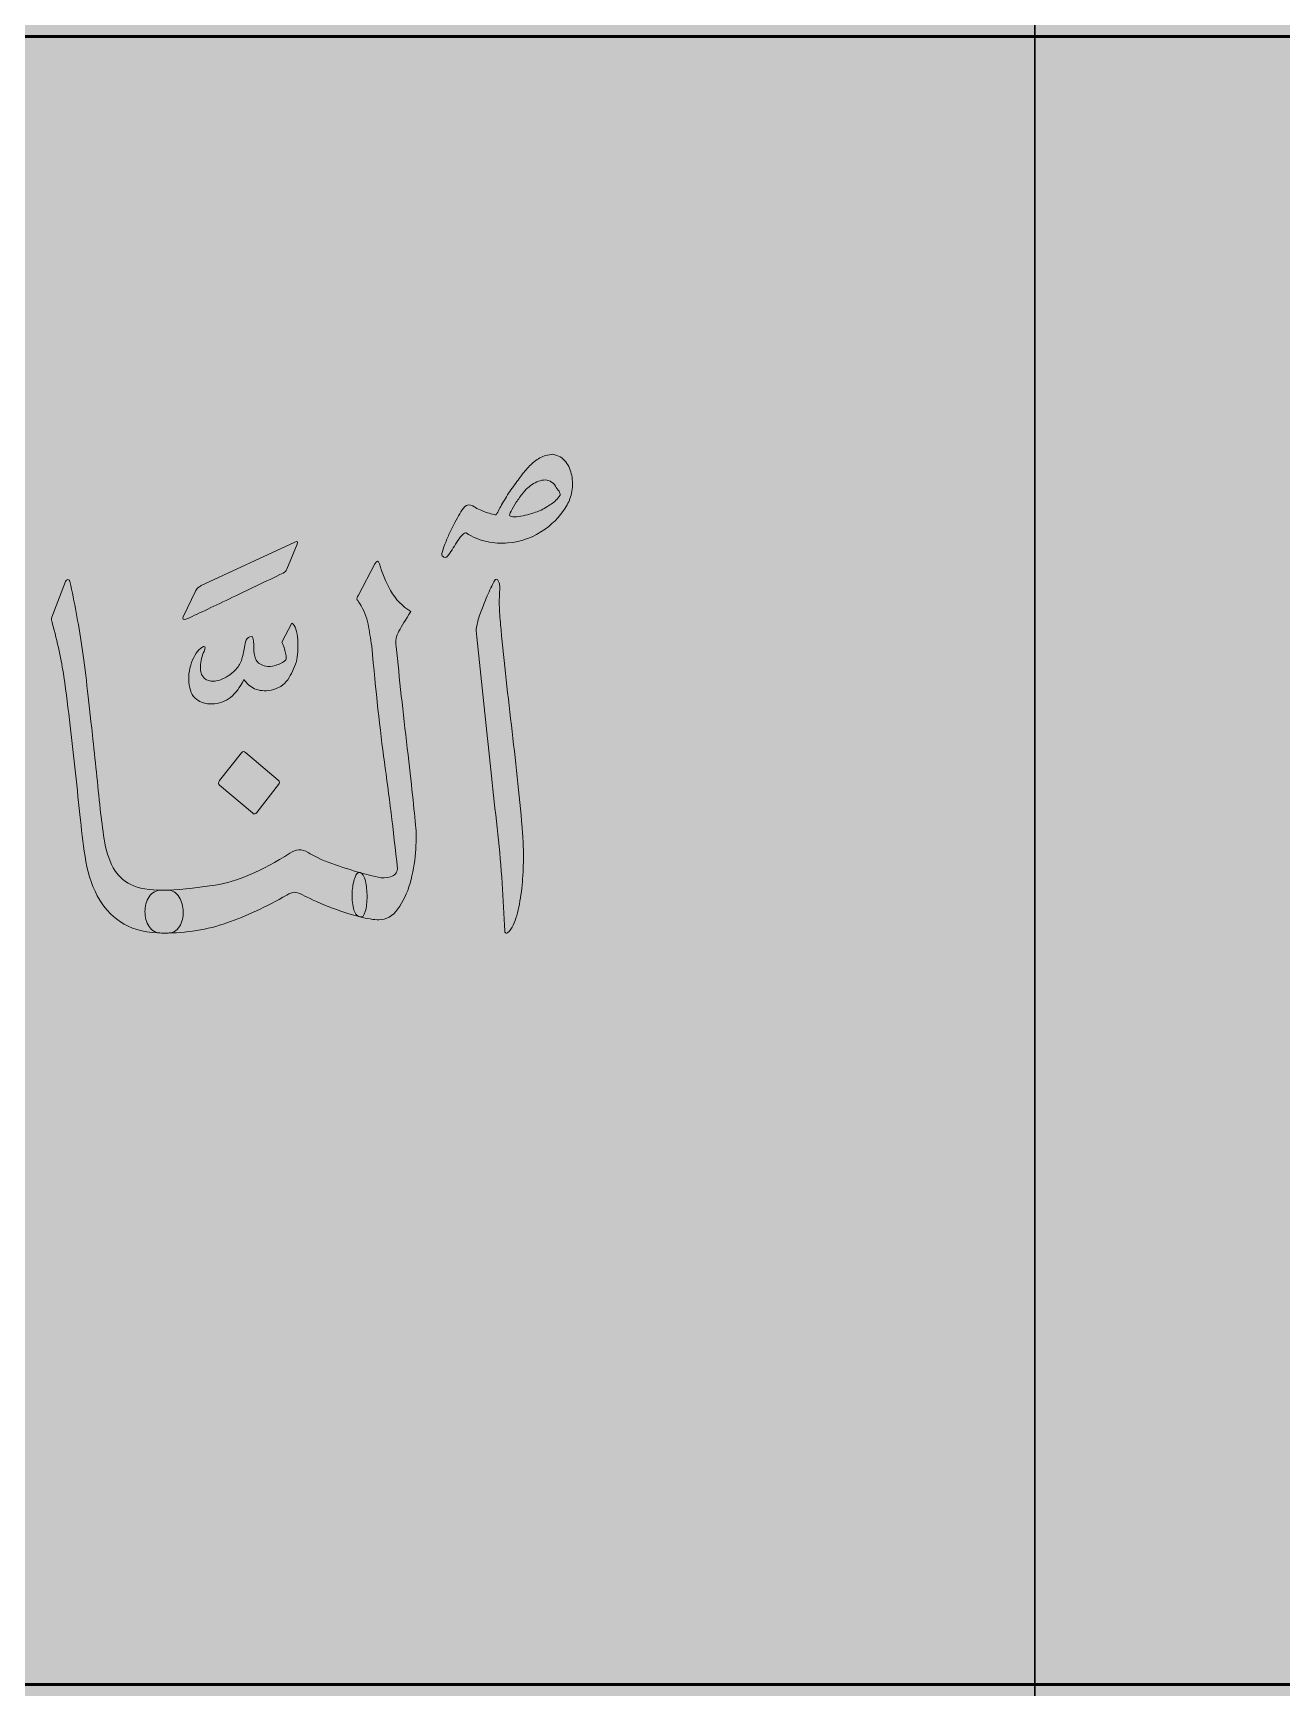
# Model space of a CAD drawing. Header units: inches. Extents: x -1481 to -429, y -1676 to -696.
# Drawn here: x -892.89 to -868.26, y -865.23 to -832.57 of the extents above; entities that cross this region are included whole.
import ezdxf

# ---------------------------------------------------------------- set-up
doc = ezdxf.new("R2010")
doc.units = ezdxf.units.IN
doc.header["$MEASUREMENT"] = 0
doc.layers.add('Layer 1', color=7, linetype='Continuous')

# ---------------------------------------------------------------- blocks, each defined once
blk = doc.blocks.new('block 233')
at = {"layer": 'Layer 1', "true_color": 0x009344}
h = blk.add_hatch(color=114, dxfattribs=at)
h.dxf.hatch_style = 2
h.paths.add_polyline_path([(-693.785, -985.727), (-933.785, -985.727), (-933.785, -695.727), (-693.785, -695.727)])
blk = doc.blocks.new('block 299')
at = {"layer": 'Layer 1', "color": 40, "lineweight": 30, "true_color": 0xf9a01b}
blk.add_lwpolyline([(-873.134, -776.717), (-834.071, -776.717), (-834.071, -979.845), (-873.134, -979.845), (-873.134, -776.717)], dxfattribs=at)
blk.add_open_spline([(-895.75, -776.717), (-895.75, -776.717), (-873.134, -776.717), (-873.134, -776.717), (-873.134, -776.717), (-873.134, -979.845), (-873.134, -979.845), (-873.134, -979.845), (-912.197, -979.845), (-912.197, -979.845), (-912.197, -979.845), (-912.197, -792.342), (-912.197, -792.342), (-912.197, -783.712), (-904.833, -776.717), (-895.75, -776.717)], degree=3, knots=[0, 0, 0, 0, 1, 1, 1, 2, 2, 2, 3, 3, 3, 4, 4, 4, 5, 5, 5, 5], dxfattribs=at)
blk = doc.blocks.new('block 298')
at = {"layer": 'Layer 1', "true_color": 0x49c6ea}
h = blk.add_hatch(color=133, dxfattribs=at)
h.dxf.hatch_style = 2
h.paths.add_polyline_path([(-918.978, -972.482), (-748.663, -972.482), (-748.663, -755.291), (-918.978, -755.291)])
h = blk.add_hatch(color=133, dxfattribs=at)
h.dxf.hatch_style = 2
h.paths.add_polyline_path([(-907.24, -967.404), (-761.143, -967.404), (-761.143, -765.838), (-907.24, -765.838)])
at = {"layer": 'Layer 1', "true_color": 0xffed96}
h = blk.add_hatch(color=41, dxfattribs=at)
h.dxf.hatch_style = 2
h.paths.add_polyline_path([(-911.867, -865.164), (-756.165, -865.164), (-756.165, -832.639), (-911.867, -832.639)])
at = {"layer": 'Layer 1', "lineweight": 0}
blk.add_lwpolyline([(-911.867, -865.164), (-756.165, -865.164), (-756.165, -832.639), (-911.867, -832.639), (-911.867, -865.164)], dxfattribs=at)
at = {"layer": 'Layer 1', "color": 44, "lineweight": 53, "true_color": 0xaf7e09}
blk.add_lwpolyline([(-911.867, -865.164), (-756.165, -865.164), (-756.165, -832.639), (-911.867, -832.639), (-911.867, -865.164)], dxfattribs=at)
at = {"layer": 'Layer 1'}
blk.add_blockref('block 299', (0, 0), dxfattribs=at)
blk = doc.blocks.new('block 297')
at = {"layer": 'Layer 1', "true_color": 0x231f20}
h = blk.add_hatch(color=250, dxfattribs=at)
h.dxf.hatch_style = 2
edge = h.paths.add_edge_path()
edge.add_spline(control_points=[(-890.315, -849.488), (-890.07, -849.488), (-889.732, -849.454), (-889.302, -849.387), (-888.871, -849.319), (-888.38, -849.108), (-887.827, -848.755), (-887.711, -848.673), (-887.592, -848.669), (-887.47, -848.744), (-887.358, -848.816), (-887.201, -848.888), (-887, -848.961), (-886.799, -849.034), (-886.613, -849.094), (-886.441, -849.14), (-886.396, -849.155), (-886.362, -849.21), (-886.339, -849.306), (-886.316, -849.403), (-886.305, -849.505), (-886.305, -849.614), (-886.305, -849.723), (-886.317, -849.82), (-886.341, -849.906), (-886.366, -849.992), (-886.399, -850.027), (-886.441, -850.013), (-886.637, -849.967), (-886.848, -849.898), (-887.074, -849.807), (-887.299, -849.716), (-887.468, -849.64), (-887.58, -849.579), (-887.654, -849.544), (-887.708, -849.527), (-887.743, -849.528), (-887.778, -849.53), (-887.827, -849.549), (-887.89, -849.585), (-888.296, -849.817), (-888.689, -850), (-889.071, -850.133), (-889.452, -850.267), (-889.867, -850.334), (-890.315, -850.334), (-890.315, -850.334), (-890.357, -850.334), (-890.357, -850.334), (-890.465, -850.334), (-890.547, -850.29), (-890.603, -850.203), (-890.659, -850.116), (-890.687, -850.018), (-890.687, -849.911), (-890.687, -849.804), (-890.659, -849.707), (-890.603, -849.619), (-890.547, -849.532), (-890.465, -849.488), (-890.357, -849.488), (-890.357, -849.488), (-890.315, -849.488), (-890.315, -849.488)], knot_values=[0, 0, 0, 0, 1, 1, 1, 2, 2, 2, 3, 3, 3, 4, 4, 4, 5, 5, 5, 6, 6, 6, 7, 7, 7, 8, 8, 8, 9, 9, 9, 10, 10, 10, 11, 11, 11, 12, 12, 12, 13, 13, 13, 14, 14, 14, 15, 15, 15, 16, 16, 16, 17, 17, 17, 18, 18, 18, 19, 19, 19, 20, 20, 20, 21, 21, 21, 21], degree=3, periodic=1)
edge = h.paths.add_edge_path()
edge.add_spline(control_points=[(-888.782, -846.779), (-888.754, -846.747), (-888.728, -846.744), (-888.703, -846.769), (-888.703, -846.769), (-888.058, -847.315), (-888.058, -847.315), (-888.03, -847.347), (-888.028, -847.376), (-888.052, -847.4), (-888.052, -847.4), (-888.483, -847.952), (-888.483, -847.952), (-888.507, -847.988), (-888.535, -847.991), (-888.567, -847.963), (-888.567, -847.963), (-889.218, -847.416), (-889.218, -847.416), (-889.242, -847.392), (-889.242, -847.361), (-889.218, -847.325), (-889.218, -847.325), (-888.782, -846.779), (-888.782, -846.779), (-888.782, -846.779), (-888.782, -846.779), (-888.782, -846.779)], knot_values=[0, 0, 0, 0, 1, 1, 1, 2, 2, 2, 3, 3, 3, 4, 4, 4, 5, 5, 5, 6, 6, 6, 7, 7, 7, 8, 8, 8, 9, 9, 9, 9], degree=3, periodic=1)
edge = h.paths.add_edge_path()
edge.add_spline(control_points=[(-886.445, -849.14), (-886.424, -849.148), (-886.379, -849.16), (-886.311, -849.178), (-886.243, -849.196), (-886.169, -849.214), (-886.088, -849.231), (-886.008, -849.249), (-885.925, -849.247), (-885.841, -849.223), (-885.757, -849.2), (-885.712, -849.148), (-885.705, -849.065), (-885.789, -848.291), (-885.875, -847.589), (-885.962, -846.959), (-886.05, -846.329), (-886.134, -845.566), (-886.214, -844.67), (-886.235, -844.52), (-886.259, -844.376), (-886.285, -844.237), (-886.311, -844.097), (-886.368, -843.96), (-886.455, -843.824), (-886.483, -843.781), (-886.5, -843.755), (-886.505, -843.744), (-886.511, -843.733), (-886.501, -843.707), (-886.476, -843.664), (-886.476, -843.664), (-886.151, -843.048), (-886.151, -843.048), (-886.109, -842.98), (-886.079, -842.98), (-886.062, -843.048), (-886.013, -843.223), (-885.939, -843.398), (-885.841, -843.573), (-885.743, -843.748), (-885.61, -843.887), (-885.442, -843.99), (-885.544, -844.151), (-885.622, -844.279), (-885.676, -844.373), (-885.73, -844.468), (-885.749, -844.57), (-885.731, -844.681), (-885.668, -845.309), (-885.596, -845.976), (-885.513, -846.683), (-885.431, -847.39), (-885.374, -847.916), (-885.343, -848.262), (-885.332, -848.384), (-885.335, -848.546), (-885.351, -848.75), (-885.366, -848.953), (-885.402, -849.153), (-885.458, -849.349), (-885.514, -849.545), (-885.594, -849.715), (-885.697, -849.858), (-885.8, -850), (-885.925, -850.072), (-886.072, -850.072), (-886.118, -850.072), (-886.175, -850.066), (-886.243, -850.056), (-886.311, -850.045), (-886.379, -850.031), (-886.445, -850.013), (-886.508, -849.999), (-886.551, -849.942), (-886.574, -849.844), (-886.596, -849.746), (-886.605, -849.643), (-886.6, -849.534), (-886.595, -849.425), (-886.577, -849.33), (-886.547, -849.247), (-886.518, -849.165), (-886.483, -849.13), (-886.445, -849.14)], knot_values=[0, 0, 0, 0, 1, 1, 1, 2, 2, 2, 3, 3, 3, 4, 4, 4, 5, 5, 5, 6, 6, 6, 7, 7, 7, 8, 8, 8, 9, 9, 9, 10, 10, 10, 11, 11, 11, 12, 12, 12, 13, 13, 13, 14, 14, 14, 15, 15, 15, 16, 16, 16, 17, 17, 17, 18, 18, 18, 19, 19, 19, 20, 20, 20, 21, 21, 21, 22, 22, 22, 23, 23, 23, 24, 24, 24, 25, 25, 25, 26, 26, 26, 27, 27, 27, 28, 28, 28, 28], degree=3, periodic=1)
edge = h.paths.add_edge_path()
edge.add_spline(control_points=[(-883.756, -842.079), (-883.721, -842.011), (-883.68, -841.935), (-883.633, -841.852), (-883.586, -841.768), (-883.531, -841.679), (-883.468, -841.587), (-883.401, -841.497), (-883.339, -841.413), (-883.281, -841.332), (-883.224, -841.252), (-883.163, -841.18), (-883.1, -841.115), (-883.037, -841.051), (-882.969, -840.999), (-882.896, -840.958), (-882.822, -840.917), (-882.736, -840.892), (-882.638, -840.885), (-882.53, -840.907), (-882.446, -840.957), (-882.387, -841.035), (-882.327, -841.114), (-882.288, -841.204), (-882.268, -841.306), (-882.249, -841.407), (-882.248, -841.511), (-882.266, -841.616), (-882.283, -841.721), (-882.315, -841.81), (-882.36, -841.881), (-882.458, -842.063), (-882.602, -842.224), (-882.791, -842.363), (-883.011, -842.52), (-883.258, -842.611), (-883.531, -842.636), (-883.66, -842.65), (-883.798, -842.641), (-883.945, -842.609), (-884.092, -842.577), (-884.227, -842.52), (-884.349, -842.438), (-884.37, -842.431), (-884.395, -842.442), (-884.423, -842.473), (-884.451, -842.503), (-884.481, -842.541), (-884.512, -842.588), (-884.544, -842.634), (-884.575, -842.683), (-884.607, -842.735), (-884.638, -842.787), (-884.666, -842.83), (-884.691, -842.866), (-884.726, -842.912), (-884.758, -842.929), (-884.788, -842.917), (-884.818, -842.904), (-884.832, -842.88), (-884.832, -842.845), (-884.818, -842.791), (-884.797, -842.729), (-884.769, -842.657), (-884.741, -842.586), (-884.711, -842.515), (-884.678, -842.443), (-884.644, -842.372), (-884.61, -842.302), (-884.575, -842.234), (-884.54, -842.167), (-884.507, -842.108), (-884.475, -842.058), (-884.447, -842.004), (-884.414, -841.958), (-884.376, -841.919), (-884.337, -841.879), (-884.285, -841.874), (-884.218, -841.902), (-884.204, -841.917), (-884.177, -841.934), (-884.137, -841.953), (-884.097, -841.973), (-884.052, -841.993), (-884.003, -842.012), (-883.954, -842.032), (-883.907, -842.048), (-883.861, -842.06), (-883.816, -842.073), (-883.781, -842.079), (-883.756, -842.079)], knot_values=[0, 0, 0, 0, 1, 1, 1, 2, 2, 2, 3, 3, 3, 4, 4, 4, 5, 5, 5, 6, 6, 6, 7, 7, 7, 8, 8, 8, 9, 9, 9, 10, 10, 10, 11, 11, 11, 12, 12, 12, 13, 13, 13, 14, 14, 14, 15, 15, 15, 16, 16, 16, 17, 17, 17, 18, 18, 18, 19, 19, 19, 20, 20, 20, 21, 21, 21, 22, 22, 22, 23, 23, 23, 24, 24, 24, 25, 25, 25, 26, 26, 26, 27, 27, 27, 28, 28, 28, 29, 29, 29, 30, 30, 30, 30], degree=3, periodic=1)
edge = h.paths.add_edge_path()
edge.add_spline(control_points=[(-883.762, -843.353), (-883.741, -843.353), (-883.726, -843.362), (-883.717, -843.38), (-883.708, -843.398), (-883.701, -843.417), (-883.696, -843.439), (-883.691, -843.46), (-883.688, -843.483), (-883.688, -843.506), (-883.688, -843.529), (-883.688, -843.546), (-883.688, -843.557), (-883.699, -843.692), (-883.7, -843.825), (-883.693, -843.955), (-883.686, -844.086), (-883.676, -844.217), (-883.662, -844.349), (-883.634, -844.667), (-883.601, -844.995), (-883.562, -845.334), (-883.524, -845.673), (-883.484, -846.014), (-883.444, -846.357), (-883.404, -846.699), (-883.365, -847.04), (-883.329, -847.379), (-883.292, -847.718), (-883.261, -848.048), (-883.237, -848.369), (-883.226, -848.494), (-883.221, -848.642), (-883.221, -848.811), (-883.221, -848.981), (-883.228, -849.152), (-883.242, -849.325), (-883.256, -849.498), (-883.28, -849.663), (-883.313, -849.82), (-883.346, -849.977), (-883.389, -850.109), (-883.441, -850.216), (-883.459, -850.245), (-883.477, -850.27), (-883.494, -850.291), (-883.512, -850.313), (-883.529, -850.327), (-883.546, -850.334), (-883.575, -850.341), (-883.588, -850.327), (-883.588, -850.291), (-883.602, -849.981), (-883.62, -849.667), (-883.641, -849.349), (-883.662, -849.031), (-883.69, -848.709), (-883.725, -848.38), (-883.802, -847.698), (-883.875, -847.028), (-883.945, -846.367), (-884.015, -845.707), (-884.085, -845.04), (-884.155, -844.365), (-884.148, -844.283), (-884.131, -844.199), (-884.103, -844.113), (-884.075, -844.028), (-884.042, -843.939), (-884.003, -843.846), (-883.982, -843.796), (-883.959, -843.741), (-883.935, -843.682), (-883.91, -843.624), (-883.887, -843.57), (-883.864, -843.522), (-883.841, -843.474), (-883.821, -843.434), (-883.804, -843.401), (-883.786, -843.369), (-883.772, -843.353), (-883.762, -843.353)], knot_values=[0, 0, 0, 0, 1, 1, 1, 2, 2, 2, 3, 3, 3, 4, 4, 4, 5, 5, 5, 6, 6, 6, 7, 7, 7, 8, 8, 8, 9, 9, 9, 10, 10, 10, 11, 11, 11, 12, 12, 12, 13, 13, 13, 14, 14, 14, 15, 15, 15, 16, 16, 16, 17, 17, 17, 18, 18, 18, 19, 19, 19, 20, 20, 20, 21, 21, 21, 22, 22, 22, 23, 23, 23, 24, 24, 24, 25, 25, 25, 26, 26, 26, 27, 27, 27, 27], degree=3, periodic=1)
edge = h.paths.add_edge_path()
edge.add_spline(control_points=[(-882.607, -841.485), (-882.684, -841.406), (-882.768, -841.378), (-882.859, -841.399), (-882.95, -841.421), (-883.034, -841.463), (-883.111, -841.528), (-883.142, -841.549), (-883.182, -841.589), (-883.229, -841.648), (-883.276, -841.707), (-883.321, -841.769), (-883.363, -841.833), (-883.405, -841.897), (-883.439, -841.955), (-883.465, -842.007), (-883.491, -842.059), (-883.499, -842.09), (-883.489, -842.101), (-883.457, -842.118), (-883.414, -842.125), (-883.358, -842.119), (-883.302, -842.114), (-883.244, -842.104), (-883.184, -842.09), (-883.125, -842.076), (-883.07, -842.06), (-883.019, -842.042), (-882.968, -842.024), (-882.931, -842.011), (-882.906, -842.004), (-882.815, -841.958), (-882.737, -841.913), (-882.673, -841.87), (-882.608, -841.827), (-882.549, -841.769), (-882.497, -841.694), (-882.497, -841.658), (-882.51, -841.624), (-882.536, -841.592), (-882.562, -841.56), (-882.586, -841.524), (-882.607, -841.485)], knot_values=[0, 0, 0, 0, 1, 1, 1, 2, 2, 2, 3, 3, 3, 4, 4, 4, 5, 5, 5, 6, 6, 6, 7, 7, 7, 8, 8, 8, 9, 9, 9, 10, 10, 10, 11, 11, 11, 12, 12, 12, 13, 13, 13, 14, 14, 14, 14], degree=3, periodic=1)
h = blk.add_hatch(color=250, dxfattribs=at)
h.dxf.hatch_style = 2
edge = h.paths.add_edge_path()
edge.add_spline(control_points=[(-887.89, -843.155), (-887.9, -843.187), (-887.924, -843.212), (-887.961, -843.229), (-888.129, -843.31), (-888.305, -843.395), (-888.489, -843.484), (-888.672, -843.572), (-888.85, -843.657), (-889.022, -843.738), (-889.193, -843.819), (-889.353, -843.895), (-889.502, -843.966), (-889.65, -844.037), (-889.776, -844.095), (-889.88, -844.141), (-889.904, -844.151), (-889.921, -844.151), (-889.931, -844.141), (-889.941, -844.13), (-889.941, -844.114), (-889.931, -844.093), (-889.931, -844.093), (-889.683, -843.574), (-889.683, -843.574), (-889.667, -843.545), (-889.649, -843.525), (-889.63, -843.513), (-889.612, -843.5), (-889.594, -843.489), (-889.577, -843.478), (-889.577, -843.478), (-887.733, -842.62), (-887.733, -842.62), (-887.679, -842.595), (-887.663, -842.609), (-887.683, -842.662), (-887.683, -842.662), (-887.89, -843.155), (-887.89, -843.155), (-887.89, -843.155), (-887.89, -843.155), (-887.89, -843.155)], knot_values=[0, 0, 0, 0, 1, 1, 1, 2, 2, 2, 3, 3, 3, 4, 4, 4, 5, 5, 5, 6, 6, 6, 7, 7, 7, 8, 8, 8, 9, 9, 9, 10, 10, 10, 11, 11, 11, 12, 12, 12, 13, 13, 13, 14, 14, 14, 14], degree=3, periodic=1)
edge = h.paths.add_edge_path()
edge.add_spline(control_points=[(-888.734, -845.329), (-888.811, -845.486), (-888.899, -845.604), (-888.997, -845.682), (-889.102, -845.765), (-889.226, -845.807), (-889.369, -845.811), (-889.485, -845.814), (-889.585, -845.784), (-889.671, -845.72), (-889.757, -845.656), (-889.807, -845.543), (-889.821, -845.383), (-889.828, -845.311), (-889.824, -845.237), (-889.81, -845.16), (-889.796, -845.084), (-889.775, -845.011), (-889.747, -844.944), (-889.719, -844.879), (-889.687, -844.823), (-889.65, -844.775), (-889.613, -844.727), (-889.574, -844.696), (-889.532, -844.681), (-889.49, -844.678), (-889.487, -844.71), (-889.521, -844.778), (-889.542, -844.817), (-889.559, -844.863), (-889.571, -844.917), (-889.584, -844.97), (-889.591, -845.023), (-889.592, -845.075), (-889.594, -845.127), (-889.59, -845.17), (-889.579, -845.206), (-889.569, -845.242), (-889.546, -845.276), (-889.511, -845.308), (-889.458, -845.347), (-889.403, -845.366), (-889.343, -845.364), (-889.284, -845.362), (-889.226, -845.349), (-889.17, -845.324), (-889.11, -845.299), (-889.057, -845.269), (-889.01, -845.235), (-888.962, -845.202), (-888.914, -845.156), (-888.865, -845.099), (-888.82, -845.045), (-888.787, -844.978), (-888.766, -844.895), (-888.745, -844.813), (-888.731, -844.746), (-888.724, -844.692), (-888.72, -844.646), (-888.708, -844.599), (-888.687, -844.553), (-888.666, -844.506), (-888.631, -844.483), (-888.582, -844.483), (-888.571, -844.483), (-888.564, -844.493), (-888.558, -844.513), (-888.553, -844.532), (-888.549, -844.555), (-888.545, -844.58), (-888.542, -844.605), (-888.54, -844.629), (-888.54, -844.652), (-888.54, -844.675), (-888.54, -844.692), (-888.54, -844.703), (-888.54, -844.806), (-888.524, -844.887), (-888.493, -844.946), (-888.461, -845.005), (-888.398, -845.045), (-888.304, -845.067), (-888.255, -845.077), (-888.191, -845.072), (-888.112, -845.051), (-888.033, -845.029), (-887.964, -844.994), (-887.905, -844.944), (-887.898, -844.937), (-887.896, -844.917), (-887.9, -844.885), (-887.903, -844.853), (-887.909, -844.819), (-887.918, -844.783), (-887.927, -844.747), (-887.939, -844.709), (-887.955, -844.668), (-887.971, -844.627), (-887.98, -844.603), (-887.984, -844.596), (-887.984, -844.596), (-887.789, -844.221), (-887.789, -844.221), (-887.755, -844.239), (-887.727, -844.278), (-887.708, -844.339), (-887.689, -844.399), (-887.677, -844.468), (-887.671, -844.545), (-887.666, -844.622), (-887.667, -844.699), (-887.674, -844.778), (-887.681, -844.856), (-887.69, -844.922), (-887.7, -844.976), (-887.742, -845.108), (-887.799, -845.227), (-887.871, -845.334), (-887.943, -845.441), (-888.052, -845.509), (-888.199, -845.538), (-888.328, -845.563), (-888.437, -845.554), (-888.524, -845.511), (-888.612, -845.468), (-888.682, -845.408), (-888.734, -845.329)], knot_values=[0, 0, 0, 0, 1, 1, 1, 2, 2, 2, 3, 3, 3, 4, 4, 4, 5, 5, 5, 6, 6, 6, 7, 7, 7, 8, 8, 8, 9, 9, 9, 10, 10, 10, 11, 11, 11, 12, 12, 12, 13, 13, 13, 14, 14, 14, 15, 15, 15, 16, 16, 16, 17, 17, 17, 18, 18, 18, 19, 19, 19, 20, 20, 20, 21, 21, 21, 22, 22, 22, 23, 23, 23, 24, 24, 24, 25, 25, 25, 26, 26, 26, 27, 27, 27, 28, 28, 28, 29, 29, 29, 30, 30, 30, 31, 31, 31, 32, 32, 32, 33, 33, 33, 34, 34, 34, 35, 35, 35, 36, 36, 36, 37, 37, 37, 38, 38, 38, 39, 39, 39, 40, 40, 40, 41, 41, 41, 42, 42, 42, 42], degree=3, periodic=1)
h = blk.add_hatch(color=250, dxfattribs=at)
h.dxf.hatch_style = 2
edge = h.paths.add_edge_path()
edge.add_spline(control_points=[(-897.123, -848.99), (-897.039, -849.055), (-896.934, -849.1), (-896.808, -849.127), (-896.682, -849.154), (-896.553, -849.165), (-896.422, -849.162), (-896.291, -849.158), (-896.163, -849.141), (-896.039, -849.111), (-895.915, -849.081), (-895.811, -849.039), (-895.727, -848.985), (-895.559, -848.885), (-895.428, -848.755), (-895.333, -848.594), (-895.239, -848.434), (-895.142, -848.236), (-895.044, -848), (-895.03, -847.964), (-895.009, -847.935), (-894.981, -847.912), (-894.953, -847.889), (-894.926, -847.875), (-894.9, -847.872), (-894.874, -847.868), (-894.853, -847.875), (-894.837, -847.893), (-894.821, -847.911), (-894.819, -847.943), (-894.829, -847.989), (-894.85, -848.082), (-894.872, -848.168), (-894.895, -848.246), (-894.918, -848.325), (-894.948, -848.419), (-894.987, -848.53), (-894.973, -848.598), (-894.919, -848.671), (-894.827, -848.75), (-894.734, -848.828), (-894.622, -848.895), (-894.491, -848.95), (-894.359, -849.006), (-894.219, -849.042), (-894.068, -849.06), (-893.918, -849.078), (-893.776, -849.06), (-893.643, -849.006), (-893.643, -848.871), (-893.652, -848.745), (-893.669, -848.629), (-893.687, -848.513), (-893.717, -848.384), (-893.759, -848.241), (-893.759, -848.241), (-893.449, -847.609), (-893.449, -847.609), (-893.424, -847.563), (-893.403, -847.559), (-893.386, -847.599), (-893.302, -847.88), (-893.258, -848.129), (-893.255, -848.343), (-893.251, -848.557), (-893.281, -848.783), (-893.344, -849.023), (-893.365, -849.108), (-893.392, -849.195), (-893.425, -849.282), (-893.459, -849.37), (-893.498, -849.451), (-893.543, -849.526), (-893.589, -849.601), (-893.642, -849.665), (-893.703, -849.718), (-893.765, -849.772), (-893.834, -849.809), (-893.911, -849.831), (-894.04, -849.863), (-894.17, -849.872), (-894.299, -849.858), (-894.429, -849.843), (-894.554, -849.809), (-894.674, -849.753), (-894.795, -849.698), (-894.909, -849.623), (-895.016, -849.528), (-895.122, -849.434), (-895.216, -849.324), (-895.296, -849.199), (-895.51, -849.481), (-895.744, -849.684), (-896, -849.807), (-896.255, -849.93), (-896.545, -849.981), (-896.871, -849.959), (-896.846, -850.134), (-896.833, -850.31), (-896.832, -850.487), (-896.83, -850.663), (-896.842, -850.838), (-896.868, -851.011), (-896.894, -851.184), (-896.936, -851.352), (-896.994, -851.515), (-897.052, -851.677), (-897.13, -851.828), (-897.228, -851.967), (-897.375, -852.17), (-897.548, -852.348), (-897.747, -852.5), (-897.947, -852.651), (-898.16, -852.777), (-898.388, -852.877), (-898.619, -852.977), (-898.857, -853.051), (-899.101, -853.099), (-899.346, -853.147), (-899.59, -853.171), (-899.831, -853.171), (-900.111, -853.171), (-900.373, -853.127), (-900.618, -853.038), (-900.863, -852.948), (-901.076, -852.82), (-901.256, -852.652), (-901.436, -852.484), (-901.579, -852.28), (-901.684, -852.039), (-901.789, -851.798), (-901.841, -851.524), (-901.841, -851.217), (-901.841, -850.882), (-901.786, -850.558), (-901.676, -850.246), (-901.566, -849.934), (-901.421, -849.638), (-901.243, -849.36), (-901.222, -849.328), (-901.203, -849.313), (-901.188, -849.314), (-901.172, -849.316), (-901.159, -849.326), (-901.148, -849.344), (-901.138, -849.362), (-901.131, -849.382), (-901.127, -849.405), (-901.124, -849.429), (-901.124, -849.444), (-901.127, -849.451), (-901.194, -849.633), (-901.254, -849.808), (-901.308, -849.975), (-901.363, -850.143), (-901.403, -850.306), (-901.429, -850.463), (-901.455, -850.62), (-901.464, -850.774), (-901.455, -850.926), (-901.447, -851.077), (-901.411, -851.23), (-901.348, -851.383), (-901.236, -851.662), (-901.055, -851.888), (-900.805, -852.063), (-900.554, -852.238), (-900.212, -852.326), (-899.779, -852.326), (-899.534, -852.326), (-899.285, -852.302), (-899.033, -852.256), (-898.781, -852.21), (-898.538, -852.136), (-898.304, -852.037), (-898.069, -851.937), (-897.853, -851.808), (-897.656, -851.651), (-897.458, -851.494), (-897.293, -851.305), (-897.16, -851.084), (-897.16, -850.891), (-897.178, -850.708), (-897.215, -850.535), (-897.251, -850.362), (-897.301, -850.195), (-897.364, -850.034), (-897.427, -849.87), (-897.501, -849.71), (-897.585, -849.553), (-897.669, -849.396), (-897.758, -849.235), (-897.852, -849.071), (-897.814, -848.942), (-897.784, -848.818), (-897.763, -848.699), (-897.742, -848.579), (-897.711, -848.457), (-897.669, -848.332), (-897.658, -848.303), (-897.644, -848.29), (-897.627, -848.292), (-897.609, -848.294), (-897.59, -848.307), (-897.569, -848.332), (-897.485, -848.453), (-897.408, -848.567), (-897.338, -848.675), (-897.268, -848.782), (-897.196, -848.887), (-897.123, -848.99)], knot_values=[0, 0, 0, 0, 1, 1, 1, 2, 2, 2, 3, 3, 3, 4, 4, 4, 5, 5, 5, 6, 6, 6, 7, 7, 7, 8, 8, 8, 9, 9, 9, 10, 10, 10, 11, 11, 11, 12, 12, 12, 13, 13, 13, 14, 14, 14, 15, 15, 15, 16, 16, 16, 17, 17, 17, 18, 18, 18, 19, 19, 19, 20, 20, 20, 21, 21, 21, 22, 22, 22, 23, 23, 23, 24, 24, 24, 25, 25, 25, 26, 26, 26, 27, 27, 27, 28, 28, 28, 29, 29, 29, 30, 30, 30, 31, 31, 31, 32, 32, 32, 33, 33, 33, 34, 34, 34, 35, 35, 35, 36, 36, 36, 37, 37, 37, 38, 38, 38, 39, 39, 39, 40, 40, 40, 41, 41, 41, 42, 42, 42, 43, 43, 43, 44, 44, 44, 45, 45, 45, 46, 46, 46, 47, 47, 47, 48, 48, 48, 49, 49, 49, 50, 50, 50, 51, 51, 51, 52, 52, 52, 53, 53, 53, 54, 54, 54, 55, 55, 55, 56, 56, 56, 57, 57, 57, 58, 58, 58, 59, 59, 59, 60, 60, 60, 61, 61, 61, 62, 62, 62, 63, 63, 63, 64, 64, 64, 65, 65, 65, 66, 66, 66, 67, 67, 67, 68, 68, 68, 69, 69, 69, 70, 70, 70, 70], degree=3, periodic=1)
edge = h.paths.add_edge_path()
edge.add_spline(control_points=[(-890.248, -849.488), (-890.143, -849.488), (-890.064, -849.533), (-890.012, -849.622), (-889.959, -849.711), (-889.932, -849.809), (-889.93, -849.914), (-889.929, -850.019), (-889.954, -850.116), (-890.006, -850.203), (-890.059, -850.29), (-890.139, -850.334), (-890.248, -850.334), (-890.258, -850.334), (-890.27, -850.334), (-890.282, -850.334), (-890.294, -850.334), (-890.307, -850.334), (-890.321, -850.334), (-890.636, -850.334), (-890.894, -850.275), (-891.095, -850.157), (-891.297, -850.04), (-891.457, -849.883), (-891.576, -849.686), (-891.716, -849.451), (-891.807, -849.197), (-891.851, -848.923), (-891.895, -848.65), (-891.931, -848.378), (-891.959, -848.107), (-891.99, -847.797), (-892.024, -847.486), (-892.059, -847.176), (-892.094, -846.865), (-892.129, -846.555), (-892.163, -846.244), (-892.198, -845.923), (-892.24, -845.599), (-892.287, -845.272), (-892.334, -844.946), (-892.41, -844.593), (-892.515, -844.215), (-892.522, -844.187), (-892.527, -844.165), (-892.531, -844.151), (-892.534, -844.137), (-892.533, -844.119), (-892.526, -844.097), (-892.526, -844.097), (-892.253, -843.396), (-892.253, -843.396), (-892.242, -843.371), (-892.227, -843.359), (-892.208, -843.359), (-892.189, -843.359), (-892.176, -843.371), (-892.169, -843.396), (-892.123, -843.599), (-892.081, -843.804), (-892.043, -844.009), (-892.004, -844.214), (-891.968, -844.436), (-891.933, -844.676), (-891.898, -844.911), (-891.863, -845.171), (-891.83, -845.454), (-891.797, -845.738), (-891.761, -846.06), (-891.723, -846.421), (-891.695, -846.671), (-891.668, -846.917), (-891.644, -847.16), (-891.619, -847.402), (-891.595, -847.645), (-891.57, -847.888), (-891.546, -848.08), (-891.52, -848.278), (-891.492, -848.482), (-891.464, -848.685), (-891.404, -848.873), (-891.313, -849.044), (-891.233, -849.19), (-891.116, -849.301), (-890.964, -849.376), (-890.812, -849.451), (-890.598, -849.488), (-890.321, -849.488), (-890.307, -849.488), (-890.294, -849.488), (-890.282, -849.488), (-890.27, -849.488), (-890.258, -849.488), (-890.248, -849.488)], knot_values=[0, 0, 0, 0, 1, 1, 1, 2, 2, 2, 3, 3, 3, 4, 4, 4, 5, 5, 5, 6, 6, 6, 7, 7, 7, 8, 8, 8, 9, 9, 9, 10, 10, 10, 11, 11, 11, 12, 12, 12, 13, 13, 13, 14, 14, 14, 15, 15, 15, 16, 16, 16, 17, 17, 17, 18, 18, 18, 19, 19, 19, 20, 20, 20, 21, 21, 21, 22, 22, 22, 23, 23, 23, 24, 24, 24, 25, 25, 25, 26, 26, 26, 27, 27, 27, 28, 28, 28, 29, 29, 29, 30, 30, 30, 31, 31, 31, 31], degree=3, periodic=1)
at = {"layer": 'Layer 1', "lineweight": 0}
for points, knots in [([(-883.756, -842.079), (-883.721, -842.011), (-883.68, -841.935), (-883.633, -841.852), (-883.586, -841.768), (-883.531, -841.679), (-883.468, -841.587), (-883.401, -841.497), (-883.339, -841.413), (-883.281, -841.332), (-883.224, -841.252), (-883.163, -841.18), (-883.1, -841.115), (-883.037, -841.051), (-882.969, -840.999), (-882.896, -840.958), (-882.822, -840.917), (-882.736, -840.892), (-882.638, -840.885), (-882.53, -840.907), (-882.446, -840.957), (-882.387, -841.035), (-882.327, -841.114), (-882.288, -841.204), (-882.268, -841.306), (-882.249, -841.407), (-882.248, -841.511), (-882.266, -841.616), (-882.283, -841.721), (-882.315, -841.81), (-882.36, -841.881), (-882.458, -842.063), (-882.602, -842.224), (-882.791, -842.363), (-883.011, -842.52), (-883.258, -842.611), (-883.531, -842.636), (-883.66, -842.65), (-883.798, -842.641), (-883.945, -842.609), (-884.092, -842.577), (-884.227, -842.52), (-884.349, -842.438), (-884.37, -842.431), (-884.395, -842.442), (-884.423, -842.473), (-884.451, -842.503), (-884.481, -842.541), (-884.512, -842.588), (-884.544, -842.634), (-884.575, -842.683), (-884.607, -842.735), (-884.638, -842.787), (-884.666, -842.83), (-884.691, -842.866), (-884.726, -842.912), (-884.758, -842.929), (-884.788, -842.917), (-884.818, -842.904), (-884.832, -842.88), (-884.832, -842.845), (-884.818, -842.791), (-884.797, -842.729), (-884.769, -842.657), (-884.741, -842.586), (-884.711, -842.515), (-884.678, -842.443), (-884.644, -842.372), (-884.61, -842.302), (-884.575, -842.234), (-884.54, -842.167), (-884.507, -842.108), (-884.475, -842.058), (-884.447, -842.004), (-884.414, -841.958), (-884.376, -841.919), (-884.337, -841.879), (-884.285, -841.874), (-884.218, -841.902), (-884.204, -841.917), (-884.177, -841.934), (-884.137, -841.953), (-884.097, -841.973), (-884.052, -841.993), (-884.003, -842.012), (-883.954, -842.032), (-883.907, -842.048), (-883.861, -842.06), (-883.816, -842.073), (-883.781, -842.079), (-883.756, -842.079)], [0, 0, 0, 0, 1, 1, 1, 2, 2, 2, 3, 3, 3, 4, 4, 4, 5, 5, 5, 6, 6, 6, 7, 7, 7, 8, 8, 8, 9, 9, 9, 10, 10, 10, 11, 11, 11, 12, 12, 12, 13, 13, 13, 14, 14, 14, 15, 15, 15, 16, 16, 16, 17, 17, 17, 18, 18, 18, 19, 19, 19, 20, 20, 20, 21, 21, 21, 22, 22, 22, 23, 23, 23, 24, 24, 24, 25, 25, 25, 26, 26, 26, 27, 27, 27, 28, 28, 28, 29, 29, 29, 30, 30, 30, 30]), ([(-882.607, -841.485), (-882.684, -841.406), (-882.768, -841.378), (-882.859, -841.399), (-882.95, -841.421), (-883.034, -841.463), (-883.111, -841.528), (-883.142, -841.549), (-883.182, -841.589), (-883.229, -841.648), (-883.276, -841.707), (-883.321, -841.769), (-883.363, -841.833), (-883.405, -841.897), (-883.439, -841.955), (-883.465, -842.007), (-883.491, -842.059), (-883.499, -842.09), (-883.489, -842.101), (-883.457, -842.118), (-883.414, -842.125), (-883.358, -842.119), (-883.302, -842.114), (-883.244, -842.104), (-883.184, -842.09), (-883.125, -842.076), (-883.07, -842.06), (-883.019, -842.042), (-882.968, -842.024), (-882.931, -842.011), (-882.906, -842.004), (-882.815, -841.958), (-882.737, -841.913), (-882.673, -841.87), (-882.608, -841.827), (-882.549, -841.769), (-882.497, -841.694), (-882.497, -841.658), (-882.51, -841.624), (-882.536, -841.592), (-882.562, -841.56), (-882.586, -841.524), (-882.607, -841.485)], [0, 0, 0, 0, 1, 1, 1, 2, 2, 2, 3, 3, 3, 4, 4, 4, 5, 5, 5, 6, 6, 6, 7, 7, 7, 8, 8, 8, 9, 9, 9, 10, 10, 10, 11, 11, 11, 12, 12, 12, 13, 13, 13, 14, 14, 14, 14]), ([(-887.89, -843.155), (-887.9, -843.187), (-887.924, -843.212), (-887.961, -843.229), (-888.129, -843.31), (-888.305, -843.395), (-888.489, -843.484), (-888.672, -843.572), (-888.85, -843.657), (-889.022, -843.738), (-889.193, -843.819), (-889.353, -843.895), (-889.502, -843.966), (-889.65, -844.037), (-889.776, -844.095), (-889.88, -844.141), (-889.904, -844.151), (-889.921, -844.151), (-889.931, -844.141), (-889.941, -844.13), (-889.941, -844.114), (-889.931, -844.093), (-889.931, -844.093), (-889.683, -843.574), (-889.683, -843.574), (-889.667, -843.545), (-889.649, -843.525), (-889.63, -843.513), (-889.612, -843.5), (-889.594, -843.489), (-889.577, -843.478), (-889.577, -843.478), (-887.733, -842.62), (-887.733, -842.62), (-887.679, -842.595), (-887.663, -842.609), (-887.683, -842.662), (-887.683, -842.662), (-887.89, -843.155), (-887.89, -843.155), (-887.89, -843.155), (-887.89, -843.155), (-887.89, -843.155)], [0, 0, 0, 0, 1, 1, 1, 2, 2, 2, 3, 3, 3, 4, 4, 4, 5, 5, 5, 6, 6, 6, 7, 7, 7, 8, 8, 8, 9, 9, 9, 10, 10, 10, 11, 11, 11, 12, 12, 12, 13, 13, 13, 14, 14, 14, 14]), ([(-886.445, -849.14), (-886.424, -849.148), (-886.379, -849.16), (-886.311, -849.178), (-886.243, -849.196), (-886.169, -849.214), (-886.088, -849.231), (-886.008, -849.249), (-885.925, -849.247), (-885.841, -849.223), (-885.757, -849.2), (-885.712, -849.148), (-885.705, -849.065), (-885.789, -848.291), (-885.875, -847.589), (-885.962, -846.959), (-886.05, -846.329), (-886.134, -845.566), (-886.214, -844.67), (-886.235, -844.52), (-886.259, -844.376), (-886.285, -844.237), (-886.311, -844.097), (-886.368, -843.96), (-886.455, -843.824), (-886.483, -843.781), (-886.5, -843.755), (-886.505, -843.744), (-886.511, -843.733), (-886.501, -843.707), (-886.476, -843.664), (-886.476, -843.664), (-886.151, -843.048), (-886.151, -843.048), (-886.109, -842.98), (-886.079, -842.98), (-886.062, -843.048), (-886.013, -843.223), (-885.939, -843.398), (-885.841, -843.573), (-885.743, -843.748), (-885.61, -843.887), (-885.442, -843.99), (-885.544, -844.151), (-885.622, -844.279), (-885.676, -844.373), (-885.73, -844.468), (-885.749, -844.57), (-885.731, -844.681), (-885.668, -845.309), (-885.596, -845.976), (-885.513, -846.683), (-885.431, -847.39), (-885.374, -847.916), (-885.343, -848.262), (-885.332, -848.384), (-885.335, -848.546), (-885.351, -848.75), (-885.366, -848.953), (-885.402, -849.153), (-885.458, -849.349), (-885.514, -849.545), (-885.594, -849.715), (-885.697, -849.858), (-885.8, -850), (-885.925, -850.072), (-886.072, -850.072), (-886.118, -850.072), (-886.175, -850.066), (-886.243, -850.056), (-886.311, -850.045), (-886.379, -850.031), (-886.445, -850.013), (-886.508, -849.999), (-886.551, -849.942), (-886.574, -849.844), (-886.596, -849.746), (-886.605, -849.643), (-886.6, -849.534), (-886.595, -849.425), (-886.577, -849.33), (-886.547, -849.247), (-886.518, -849.165), (-886.483, -849.13), (-886.445, -849.14)], [0, 0, 0, 0, 1, 1, 1, 2, 2, 2, 3, 3, 3, 4, 4, 4, 5, 5, 5, 6, 6, 6, 7, 7, 7, 8, 8, 8, 9, 9, 9, 10, 10, 10, 11, 11, 11, 12, 12, 12, 13, 13, 13, 14, 14, 14, 15, 15, 15, 16, 16, 16, 17, 17, 17, 18, 18, 18, 19, 19, 19, 20, 20, 20, 21, 21, 21, 22, 22, 22, 23, 23, 23, 24, 24, 24, 25, 25, 25, 26, 26, 26, 27, 27, 27, 28, 28, 28, 28]), ([(-890.248, -849.488), (-890.143, -849.488), (-890.064, -849.533), (-890.012, -849.622), (-889.959, -849.711), (-889.932, -849.809), (-889.93, -849.914), (-889.929, -850.019), (-889.954, -850.116), (-890.006, -850.203), (-890.059, -850.29), (-890.139, -850.334), (-890.248, -850.334), (-890.258, -850.334), (-890.27, -850.334), (-890.282, -850.334), (-890.294, -850.334), (-890.307, -850.334), (-890.321, -850.334), (-890.636, -850.334), (-890.894, -850.275), (-891.095, -850.157), (-891.297, -850.04), (-891.457, -849.883), (-891.576, -849.686), (-891.716, -849.451), (-891.807, -849.197), (-891.851, -848.923), (-891.895, -848.65), (-891.931, -848.378), (-891.959, -848.107), (-891.99, -847.797), (-892.024, -847.486), (-892.059, -847.176), (-892.094, -846.865), (-892.129, -846.555), (-892.163, -846.244), (-892.198, -845.923), (-892.24, -845.599), (-892.287, -845.272), (-892.334, -844.946), (-892.41, -844.593), (-892.515, -844.215), (-892.522, -844.187), (-892.527, -844.165), (-892.531, -844.151), (-892.534, -844.137), (-892.533, -844.119), (-892.526, -844.097), (-892.526, -844.097), (-892.253, -843.396), (-892.253, -843.396), (-892.242, -843.371), (-892.227, -843.359), (-892.208, -843.359), (-892.189, -843.359), (-892.176, -843.371), (-892.169, -843.396), (-892.123, -843.599), (-892.081, -843.804), (-892.043, -844.009), (-892.004, -844.214), (-891.968, -844.436), (-891.933, -844.676), (-891.898, -844.911), (-891.863, -845.171), (-891.83, -845.454), (-891.797, -845.738), (-891.761, -846.06), (-891.723, -846.421), (-891.695, -846.671), (-891.668, -846.917), (-891.644, -847.16), (-891.619, -847.402), (-891.595, -847.645), (-891.57, -847.888), (-891.546, -848.08), (-891.52, -848.278), (-891.492, -848.482), (-891.464, -848.685), (-891.404, -848.873), (-891.313, -849.044), (-891.233, -849.19), (-891.116, -849.301), (-890.964, -849.376), (-890.812, -849.451), (-890.598, -849.488), (-890.321, -849.488), (-890.307, -849.488), (-890.294, -849.488), (-890.282, -849.488), (-890.27, -849.488), (-890.258, -849.488), (-890.248, -849.488)], [0, 0, 0, 0, 1, 1, 1, 2, 2, 2, 3, 3, 3, 4, 4, 4, 5, 5, 5, 6, 6, 6, 7, 7, 7, 8, 8, 8, 9, 9, 9, 10, 10, 10, 11, 11, 11, 12, 12, 12, 13, 13, 13, 14, 14, 14, 15, 15, 15, 16, 16, 16, 17, 17, 17, 18, 18, 18, 19, 19, 19, 20, 20, 20, 21, 21, 21, 22, 22, 22, 23, 23, 23, 24, 24, 24, 25, 25, 25, 26, 26, 26, 27, 27, 27, 28, 28, 28, 29, 29, 29, 30, 30, 30, 31, 31, 31, 31]), ([(-883.762, -843.353), (-883.741, -843.353), (-883.726, -843.362), (-883.717, -843.38), (-883.708, -843.398), (-883.701, -843.417), (-883.696, -843.439), (-883.691, -843.46), (-883.688, -843.483), (-883.688, -843.506), (-883.688, -843.529), (-883.688, -843.546), (-883.688, -843.557), (-883.699, -843.692), (-883.7, -843.825), (-883.693, -843.955), (-883.686, -844.086), (-883.676, -844.217), (-883.662, -844.349), (-883.634, -844.667), (-883.601, -844.995), (-883.562, -845.334), (-883.524, -845.673), (-883.484, -846.014), (-883.444, -846.357), (-883.404, -846.699), (-883.365, -847.04), (-883.329, -847.379), (-883.292, -847.718), (-883.261, -848.048), (-883.237, -848.369), (-883.226, -848.494), (-883.221, -848.642), (-883.221, -848.811), (-883.221, -848.981), (-883.228, -849.152), (-883.242, -849.325), (-883.256, -849.498), (-883.28, -849.663), (-883.313, -849.82), (-883.346, -849.977), (-883.389, -850.109), (-883.441, -850.216), (-883.459, -850.245), (-883.477, -850.27), (-883.494, -850.291), (-883.512, -850.313), (-883.529, -850.327), (-883.546, -850.334), (-883.575, -850.341), (-883.588, -850.327), (-883.588, -850.291), (-883.602, -849.981), (-883.62, -849.667), (-883.641, -849.349), (-883.662, -849.031), (-883.69, -848.709), (-883.725, -848.38), (-883.802, -847.698), (-883.875, -847.028), (-883.945, -846.367), (-884.015, -845.707), (-884.085, -845.04), (-884.155, -844.365), (-884.148, -844.283), (-884.131, -844.199), (-884.103, -844.113), (-884.075, -844.028), (-884.042, -843.939), (-884.003, -843.846), (-883.982, -843.796), (-883.959, -843.741), (-883.935, -843.682), (-883.91, -843.624), (-883.887, -843.57), (-883.864, -843.522), (-883.841, -843.474), (-883.821, -843.434), (-883.804, -843.401), (-883.786, -843.369), (-883.772, -843.353), (-883.762, -843.353)], [0, 0, 0, 0, 1, 1, 1, 2, 2, 2, 3, 3, 3, 4, 4, 4, 5, 5, 5, 6, 6, 6, 7, 7, 7, 8, 8, 8, 9, 9, 9, 10, 10, 10, 11, 11, 11, 12, 12, 12, 13, 13, 13, 14, 14, 14, 15, 15, 15, 16, 16, 16, 17, 17, 17, 18, 18, 18, 19, 19, 19, 20, 20, 20, 21, 21, 21, 22, 22, 22, 23, 23, 23, 24, 24, 24, 25, 25, 25, 26, 26, 26, 27, 27, 27, 27]), ([(-888.734, -845.329), (-888.811, -845.486), (-888.899, -845.604), (-888.997, -845.682), (-889.102, -845.765), (-889.226, -845.807), (-889.369, -845.811), (-889.485, -845.814), (-889.585, -845.784), (-889.671, -845.72), (-889.757, -845.656), (-889.807, -845.543), (-889.821, -845.383), (-889.828, -845.311), (-889.824, -845.237), (-889.81, -845.16), (-889.796, -845.084), (-889.775, -845.011), (-889.747, -844.944), (-889.719, -844.879), (-889.687, -844.823), (-889.65, -844.775), (-889.613, -844.727), (-889.574, -844.696), (-889.532, -844.681), (-889.49, -844.678), (-889.487, -844.71), (-889.521, -844.778), (-889.542, -844.817), (-889.559, -844.863), (-889.571, -844.917), (-889.584, -844.97), (-889.591, -845.023), (-889.592, -845.075), (-889.594, -845.127), (-889.59, -845.17), (-889.579, -845.206), (-889.569, -845.242), (-889.546, -845.276), (-889.511, -845.308), (-889.458, -845.347), (-889.403, -845.366), (-889.343, -845.364), (-889.284, -845.362), (-889.226, -845.349), (-889.17, -845.324), (-889.11, -845.299), (-889.057, -845.269), (-889.01, -845.235), (-888.962, -845.202), (-888.914, -845.156), (-888.865, -845.099), (-888.82, -845.045), (-888.787, -844.978), (-888.766, -844.895), (-888.745, -844.813), (-888.731, -844.746), (-888.724, -844.692), (-888.72, -844.646), (-888.708, -844.599), (-888.687, -844.553), (-888.666, -844.506), (-888.631, -844.483), (-888.582, -844.483), (-888.571, -844.483), (-888.564, -844.493), (-888.558, -844.513), (-888.553, -844.532), (-888.549, -844.555), (-888.545, -844.58), (-888.542, -844.605), (-888.54, -844.629), (-888.54, -844.652), (-888.54, -844.675), (-888.54, -844.692), (-888.54, -844.703), (-888.54, -844.806), (-888.524, -844.887), (-888.493, -844.946), (-888.461, -845.005), (-888.398, -845.045), (-888.304, -845.067), (-888.255, -845.077), (-888.191, -845.072), (-888.112, -845.051), (-888.033, -845.029), (-887.964, -844.994), (-887.905, -844.944), (-887.898, -844.937), (-887.896, -844.917), (-887.9, -844.885), (-887.903, -844.853), (-887.909, -844.819), (-887.918, -844.783), (-887.927, -844.747), (-887.939, -844.709), (-887.955, -844.668), (-887.971, -844.627), (-887.98, -844.603), (-887.984, -844.596), (-887.984, -844.596), (-887.789, -844.221), (-887.789, -844.221), (-887.755, -844.239), (-887.727, -844.278), (-887.708, -844.339), (-887.689, -844.399), (-887.677, -844.468), (-887.671, -844.545), (-887.666, -844.622), (-887.667, -844.699), (-887.674, -844.778), (-887.681, -844.856), (-887.69, -844.922), (-887.7, -844.976), (-887.742, -845.108), (-887.799, -845.227), (-887.871, -845.334), (-887.943, -845.441), (-888.052, -845.509), (-888.199, -845.538), (-888.328, -845.563), (-888.437, -845.554), (-888.524, -845.511), (-888.612, -845.468), (-888.682, -845.408), (-888.734, -845.329)], [0, 0, 0, 0, 1, 1, 1, 2, 2, 2, 3, 3, 3, 4, 4, 4, 5, 5, 5, 6, 6, 6, 7, 7, 7, 8, 8, 8, 9, 9, 9, 10, 10, 10, 11, 11, 11, 12, 12, 12, 13, 13, 13, 14, 14, 14, 15, 15, 15, 16, 16, 16, 17, 17, 17, 18, 18, 18, 19, 19, 19, 20, 20, 20, 21, 21, 21, 22, 22, 22, 23, 23, 23, 24, 24, 24, 25, 25, 25, 26, 26, 26, 27, 27, 27, 28, 28, 28, 29, 29, 29, 30, 30, 30, 31, 31, 31, 32, 32, 32, 33, 33, 33, 34, 34, 34, 35, 35, 35, 36, 36, 36, 37, 37, 37, 38, 38, 38, 39, 39, 39, 40, 40, 40, 41, 41, 41, 42, 42, 42, 42]), ([(-888.782, -846.779), (-888.754, -846.747), (-888.728, -846.744), (-888.703, -846.769), (-888.703, -846.769), (-888.058, -847.315), (-888.058, -847.315), (-888.03, -847.347), (-888.028, -847.376), (-888.052, -847.4), (-888.052, -847.4), (-888.483, -847.952), (-888.483, -847.952), (-888.507, -847.988), (-888.535, -847.991), (-888.567, -847.963), (-888.567, -847.963), (-889.218, -847.416), (-889.218, -847.416), (-889.242, -847.392), (-889.242, -847.361), (-889.218, -847.325), (-889.218, -847.325), (-888.782, -846.779), (-888.782, -846.779), (-888.782, -846.779), (-888.782, -846.779), (-888.782, -846.779)], [0, 0, 0, 0, 1, 1, 1, 2, 2, 2, 3, 3, 3, 4, 4, 4, 5, 5, 5, 6, 6, 6, 7, 7, 7, 8, 8, 8, 9, 9, 9, 9]), ([(-890.315, -849.488), (-890.07, -849.488), (-889.732, -849.454), (-889.302, -849.387), (-888.871, -849.319), (-888.38, -849.108), (-887.827, -848.755), (-887.711, -848.673), (-887.592, -848.669), (-887.47, -848.744), (-887.358, -848.816), (-887.201, -848.888), (-887, -848.961), (-886.799, -849.034), (-886.613, -849.094), (-886.441, -849.14), (-886.396, -849.155), (-886.362, -849.21), (-886.339, -849.306), (-886.316, -849.403), (-886.305, -849.505), (-886.305, -849.614), (-886.305, -849.723), (-886.317, -849.82), (-886.341, -849.906), (-886.366, -849.992), (-886.399, -850.027), (-886.441, -850.013), (-886.637, -849.967), (-886.848, -849.898), (-887.074, -849.807), (-887.299, -849.716), (-887.468, -849.64), (-887.58, -849.579), (-887.654, -849.544), (-887.708, -849.527), (-887.743, -849.528), (-887.778, -849.53), (-887.827, -849.549), (-887.89, -849.585), (-888.296, -849.817), (-888.689, -850), (-889.071, -850.133), (-889.452, -850.267), (-889.867, -850.334), (-890.315, -850.334), (-890.315, -850.334), (-890.357, -850.334), (-890.357, -850.334), (-890.465, -850.334), (-890.547, -850.29), (-890.603, -850.203), (-890.659, -850.116), (-890.687, -850.018), (-890.687, -849.911), (-890.687, -849.804), (-890.659, -849.707), (-890.603, -849.619), (-890.547, -849.532), (-890.465, -849.488), (-890.357, -849.488), (-890.357, -849.488), (-890.315, -849.488), (-890.315, -849.488)], [0, 0, 0, 0, 1, 1, 1, 2, 2, 2, 3, 3, 3, 4, 4, 4, 5, 5, 5, 6, 6, 6, 7, 7, 7, 8, 8, 8, 9, 9, 9, 10, 10, 10, 11, 11, 11, 12, 12, 12, 13, 13, 13, 14, 14, 14, 15, 15, 15, 16, 16, 16, 17, 17, 17, 18, 18, 18, 19, 19, 19, 20, 20, 20, 21, 21, 21, 21])]:
    blk.add_open_spline(points, degree=3, knots=knots, dxfattribs=at)
at = {"layer": 'Layer 1'}
blk.add_blockref('block 298', (0, 0), dxfattribs=at)

msp = doc.modelspace()

# ---------------------------------------------------------------- hatches: boundary and pattern name
at = {"layer": 'Layer 1', "true_color": 0x006738}
h = msp.add_hatch(color=116, dxfattribs=at)
h.dxf.hatch_style = 2
h.paths.add_polyline_path([(-749.015, -970.727), (-919.015, -970.727), (-919.015, -752.351), (-749.015, -752.351)])

# ---------------------------------------------------------------- block references
at = {"layer": 'Layer 1'}
for name in ['block 233', 'block 297']:
    msp.add_blockref(name, (0, 0), dxfattribs=at)

doc.saveas('drawing.dxf')
